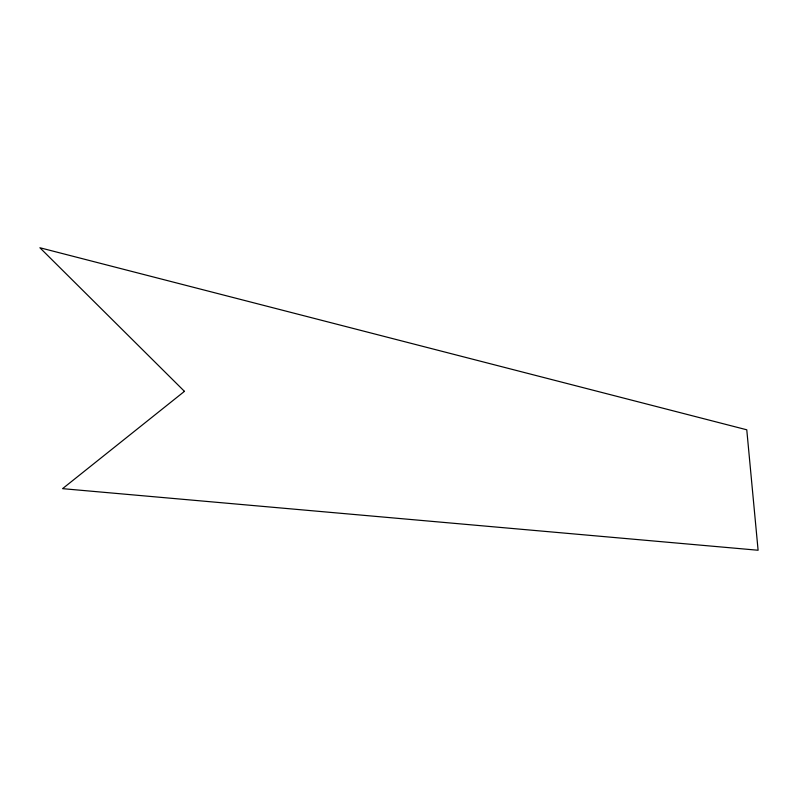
<?xml version="1.0" encoding="UTF-8"?>
<svg xmlns="http://www.w3.org/2000/svg" width="798" height="798" viewBox="0 0 798 798"><rect width="100%" height="100%" fill="white"/><g stroke="black" fill="none" stroke-linecap="round" stroke-linejoin="round"><path stroke-width="1.2" d="M184.458 391.349L62.563 488.655L758.1 550.251L746.768 429.793L39.9 247.749L184.458 391.349"/></g></svg>
